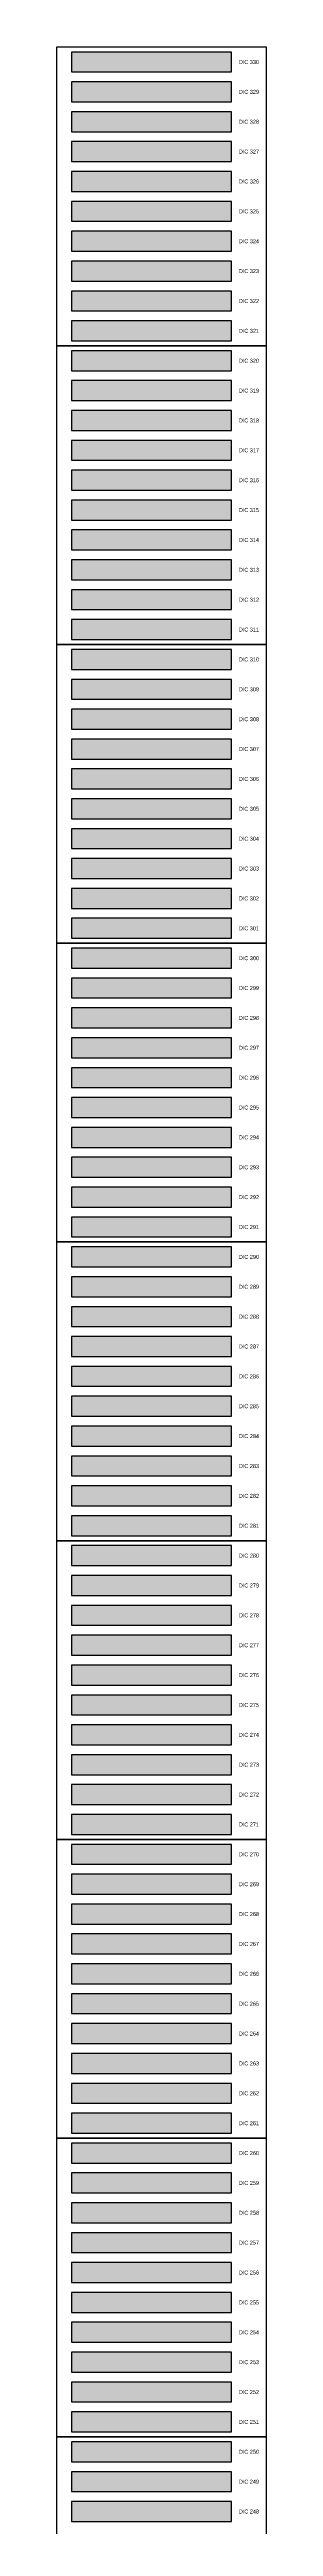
# Model space of a CAD drawing. Header units: millimetres. Extents: x -813692 to 807431, y 0 to 1813163.
# Drawn here: x 0 to 210, y 7410 to 9898 of the extents above; entities that cross this region are included whole.
import ezdxf
from ezdxf.enums import TextEntityAlignment as Align

# ---------------------------------------------------------------- set-up
doc = ezdxf.new("R2010")
doc.units = ezdxf.units.MM
doc.styles.get("Standard").update_dxf_attribs({"font": 'ARIALN.TTF'})

msp = doc.modelspace()

# ---------------------------------------------------------------- hatches: boundary and pattern name
at = {"layer": 'Defpoints', "ltscale": 100, "true_color": 0x5e4032}
msp.add_hatch(color=49, dxfattribs=at).paths.add_polyline_path([(15, 9875), (175, 9875), (175, 9895), (15, 9895)])
at = {"layer": 'Defpoints', "ltscale": 100, "true_color": 0x6e4121}
msp.add_hatch(color=49, dxfattribs=at).paths.add_polyline_path([(15, 9845), (175, 9845), (175, 9865), (15, 9865)])
at = {"layer": 'Defpoints', "ltscale": 100, "true_color": 0x6e3e2d}
msp.add_hatch(color=17, dxfattribs=at).paths.add_polyline_path([(15, 9815), (175, 9815), (175, 9835), (15, 9835)])
at = {"layer": 'Defpoints', "ltscale": 100, "true_color": 0x763422}
msp.add_hatch(color=17, dxfattribs=at).paths.add_polyline_path([(15, 9785), (175, 9785), (175, 9805), (15, 9805)])
at = {"layer": 'Defpoints', "ltscale": 100, "true_color": 0x924827}
msp.add_hatch(color=27, dxfattribs=at).paths.add_polyline_path([(15, 9755), (175, 9755), (175, 9775), (15, 9775)])
at = {"layer": 'Defpoints', "ltscale": 100, "true_color": 0x965c32}
msp.add_hatch(color=25, dxfattribs=at).paths.add_polyline_path([(15, 9725), (175, 9725), (175, 9745), (15, 9745)])
at = {"layer": 'Defpoints', "ltscale": 100, "true_color": 0xa77349}
msp.add_hatch(color=35, dxfattribs=at).paths.add_polyline_path([(15, 9695), (175, 9695), (175, 9715), (15, 9715)])
at = {"layer": 'Defpoints', "ltscale": 100, "true_color": 0x875931}
msp.add_hatch(color=37, dxfattribs=at).paths.add_polyline_path([(15, 9665), (175, 9665), (175, 9685), (15, 9685)])
at = {"layer": 'Defpoints', "ltscale": 100, "true_color": 0x874e2e}
msp.add_hatch(color=27, dxfattribs=at).paths.add_polyline_path([(15, 9635), (175, 9635), (175, 9655), (15, 9655)])
at = {"layer": 'Defpoints', "ltscale": 100, "true_color": 0x9c5e31}
msp.add_hatch(color=25, dxfattribs=at).paths.add_polyline_path([(15, 9605), (175, 9605), (175, 9625), (15, 9625)])
at = {"layer": 'Defpoints', "ltscale": 100, "true_color": 0xbd6142}
msp.add_hatch(color=25, dxfattribs=at).paths.add_polyline_path([(15, 9575), (175, 9575), (175, 9595), (15, 9595)])
at = {"layer": 'Defpoints', "ltscale": 100, "true_color": 0xbe6d40}
msp.add_hatch(color=35, dxfattribs=at).paths.add_polyline_path([(15, 9545), (175, 9545), (175, 9565), (15, 9565)])
at = {"layer": 'Defpoints', "ltscale": 100, "true_color": 0xcd865b}
msp.add_hatch(color=23, dxfattribs=at).paths.add_polyline_path([(15, 9515), (175, 9515), (175, 9535), (15, 9535)])
at = {"layer": 'Defpoints', "ltscale": 100, "true_color": 0xb06239}
msp.add_hatch(color=25, dxfattribs=at).paths.add_polyline_path([(15, 9485), (175, 9485), (175, 9505), (15, 9505)])
at = {"layer": 'Defpoints', "ltscale": 100, "true_color": 0xcb9061}
msp.add_hatch(color=33, dxfattribs=at).paths.add_polyline_path([(15, 9455), (175, 9455), (175, 9475), (15, 9475)])
at = {"layer": 'Defpoints', "ltscale": 100, "true_color": 0xc37750}
msp.add_hatch(color=23, dxfattribs=at).paths.add_polyline_path([(15, 9425), (175, 9425), (175, 9445), (15, 9445)])
at = {"layer": 'Defpoints', "ltscale": 100, "true_color": 0xc0802e}
msp.add_hatch(color=45, dxfattribs=at).paths.add_polyline_path([(15, 9395), (175, 9395), (175, 9415), (15, 9415)])
at = {"layer": 'Defpoints', "ltscale": 100, "true_color": 0xca9349}
msp.add_hatch(color=33, dxfattribs=at).paths.add_polyline_path([(15, 9365), (175, 9365), (175, 9385), (15, 9385)])
at = {"layer": 'Defpoints', "ltscale": 100, "true_color": 0x58382b}
msp.add_hatch(color=39, dxfattribs=at).paths.add_polyline_path([(15, 9335), (175, 9335), (175, 9355), (15, 9355)])
at = {"layer": 'Defpoints', "ltscale": 100, "true_color": 0x4f342a}
msp.add_hatch(color=29, dxfattribs=at).paths.add_polyline_path([(15, 9305), (175, 9305), (175, 9325), (15, 9325)])
msp.add_hatch(color=29, dxfattribs=at).paths.add_polyline_path([(15, 9305), (175, 9305), (175, 9325), (15, 9325)])
at = {"layer": 'Defpoints', "ltscale": 100, "true_color": 0x633d32}
msp.add_hatch(color=39, dxfattribs=at).paths.add_polyline_path([(15, 9275), (175, 9275), (175, 9295), (15, 9295)])
msp.add_hatch(color=39, dxfattribs=at).paths.add_polyline_path([(15, 9275), (175, 9275), (175, 9295), (15, 9295)])
at = {"layer": 'Defpoints', "ltscale": 100, "true_color": 0x7b4636}
msp.add_hatch(color=17, dxfattribs=at).paths.add_polyline_path([(15, 9245), (175, 9245), (175, 9265), (15, 9265)])
msp.add_hatch(color=17, dxfattribs=at).paths.add_polyline_path([(15, 9245), (175, 9245), (175, 9265), (15, 9265)])
at = {"layer": 'Defpoints', "ltscale": 100, "true_color": 0x704732}
msp.add_hatch(color=17, dxfattribs=at).paths.add_polyline_path([(15, 9215), (175, 9215), (175, 9235), (15, 9235)])
msp.add_hatch(color=17, dxfattribs=at).paths.add_polyline_path([(15, 9215), (175, 9215), (175, 9235), (15, 9235)])
at = {"layer": 'Defpoints', "ltscale": 100, "true_color": 0x7a422e}
msp.add_hatch(color=17, dxfattribs=at).paths.add_polyline_path([(15, 9185), (175, 9185), (175, 9205), (15, 9205)])
msp.add_hatch(color=17, dxfattribs=at).paths.add_polyline_path([(15, 9185), (175, 9185), (175, 9205), (15, 9205)])
at = {"layer": 'Defpoints', "ltscale": 100, "true_color": 0x91441d}
msp.add_hatch(color=34, dxfattribs=at).paths.add_polyline_path([(15, 9155), (175, 9155), (175, 9175), (15, 9175)])
msp.add_hatch(color=34, dxfattribs=at).paths.add_polyline_path([(15, 9155), (175, 9155), (175, 9175), (15, 9175)])
at = {"layer": 'Defpoints', "ltscale": 100, "true_color": 0x922a31}
msp.add_hatch(color=17, dxfattribs=at).paths.add_polyline_path([(15, 9125), (175, 9125), (175, 9145), (15, 9145)])
msp.add_hatch(color=17, dxfattribs=at).paths.add_polyline_path([(15, 9125), (175, 9125), (175, 9145), (15, 9145)])
at = {"layer": 'Defpoints', "ltscale": 100, "true_color": 0x792f23}
msp.add_hatch(color=17, dxfattribs=at).paths.add_polyline_path([(15, 9095), (175, 9095), (175, 9115), (15, 9115)])
msp.add_hatch(color=17, dxfattribs=at).paths.add_polyline_path([(15, 9095), (175, 9095), (175, 9115), (15, 9115)])
at = {"layer": 'Defpoints', "ltscale": 100, "true_color": 0x884a2d}
msp.add_hatch(color=27, dxfattribs=at).paths.add_polyline_path([(15, 9065), (175, 9065), (175, 9085), (15, 9085)])
msp.add_hatch(color=27, dxfattribs=at).paths.add_polyline_path([(15, 9065), (175, 9065), (175, 9085), (15, 9085)])
at = {"layer": 'Defpoints', "ltscale": 100, "true_color": 0xb65635}
msp.add_hatch(color=25, dxfattribs=at).paths.add_polyline_path([(15, 9035), (175, 9035), (175, 9055), (15, 9055)])
msp.add_hatch(color=25, dxfattribs=at).paths.add_polyline_path([(15, 9035), (175, 9035), (175, 9055), (15, 9055)])
at = {"layer": 'Defpoints', "ltscale": 100, "true_color": 0xbc6245}
msp.add_hatch(color=25, dxfattribs=at).paths.add_polyline_path([(15, 9005), (175, 9005), (175, 9025), (15, 9025)])
msp.add_hatch(color=25, dxfattribs=at).paths.add_polyline_path([(15, 9005), (175, 9005), (175, 9025), (15, 9025)])
at = {"layer": 'Defpoints', "ltscale": 100, "true_color": 0x99393f}
msp.add_hatch(color=15, dxfattribs=at).paths.add_polyline_path([(15, 8975), (175, 8975), (175, 8995), (15, 8995)])
msp.add_hatch(color=15, dxfattribs=at).paths.add_polyline_path([(15, 8975), (175, 8975), (175, 8995), (15, 8995)])
at = {"layer": 'Defpoints', "ltscale": 100, "true_color": 0xb74256}
msp.add_hatch(color=245, dxfattribs=at).paths.add_polyline_path([(15, 8945), (175, 8945), (175, 8965), (15, 8965)])
msp.add_hatch(color=245, dxfattribs=at).paths.add_polyline_path([(15, 8945), (175, 8945), (175, 8965), (15, 8965)])
at = {"layer": 'Defpoints', "ltscale": 100, "true_color": 0xaf4748}
msp.add_hatch(color=15, dxfattribs=at).paths.add_polyline_path([(15, 8915), (175, 8915), (175, 8935), (15, 8935)])
msp.add_hatch(color=15, dxfattribs=at).paths.add_polyline_path([(15, 8915), (175, 8915), (175, 8935), (15, 8935)])
at = {"layer": 'Defpoints', "ltscale": 100, "true_color": 0xbd4c54}
msp.add_hatch(color=13, dxfattribs=at).paths.add_polyline_path([(15, 8885), (175, 8885), (175, 8905), (15, 8905)])
msp.add_hatch(color=13, dxfattribs=at).paths.add_polyline_path([(15, 8885), (175, 8885), (175, 8905), (15, 8905)])
at = {"layer": 'Defpoints', "ltscale": 100, "true_color": 0xa94f45}
msp.add_hatch(color=15, dxfattribs=at).paths.add_polyline_path([(15, 8855), (175, 8855), (175, 8875), (15, 8875)])
msp.add_hatch(color=15, dxfattribs=at).paths.add_polyline_path([(15, 8855), (175, 8855), (175, 8875), (15, 8875)])
at = {"layer": 'Defpoints', "ltscale": 100, "true_color": 0xca3956}
msp.add_hatch(color=13, dxfattribs=at).paths.add_polyline_path([(15, 8825), (175, 8825), (175, 8845), (15, 8845)])
msp.add_hatch(color=13, dxfattribs=at).paths.add_polyline_path([(15, 8825), (175, 8825), (175, 8845), (15, 8845)])
at = {"layer": 'Defpoints', "ltscale": 100, "true_color": 0xe06168}
msp.add_hatch(color=13, dxfattribs=at).paths.add_polyline_path([(15, 8795), (175, 8795), (175, 8815), (15, 8815)])
msp.add_hatch(color=13, dxfattribs=at).paths.add_polyline_path([(15, 8795), (175, 8795), (175, 8815), (15, 8815)])
at = {"layer": 'Defpoints', "ltscale": 100, "true_color": 0x9e4049}
msp.add_hatch(color=15, dxfattribs=at).paths.add_polyline_path([(15, 8765), (175, 8765), (175, 8785), (15, 8785)])
msp.add_hatch(color=15, dxfattribs=at).paths.add_polyline_path([(15, 8765), (175, 8765), (175, 8785), (15, 8785)])
at = {"layer": 'Defpoints', "ltscale": 100, "true_color": 0xab6363}
msp.add_hatch(color=25, dxfattribs=at).paths.add_polyline_path([(15, 8735), (175, 8735), (175, 8755), (15, 8755)])
msp.add_hatch(color=25, dxfattribs=at).paths.add_polyline_path([(15, 8735), (175, 8735), (175, 8755), (15, 8755)])
at = {"layer": 'Defpoints', "ltscale": 100, "true_color": 0xc07d78}
msp.add_hatch(color=23, dxfattribs=at).paths.add_polyline_path([(15, 8705), (175, 8705), (175, 8725), (15, 8725)])
msp.add_hatch(color=23, dxfattribs=at).paths.add_polyline_path([(15, 8705), (175, 8705), (175, 8725), (15, 8725)])
at = {"layer": 'Defpoints', "ltscale": 100, "true_color": 0xcb7d78}
msp.add_hatch(color=23, dxfattribs=at).paths.add_polyline_path([(15, 8675), (175, 8675), (175, 8695), (15, 8695)])
msp.add_hatch(color=23, dxfattribs=at).paths.add_polyline_path([(15, 8675), (175, 8675), (175, 8695), (15, 8695)])
at = {"layer": 'Defpoints', "ltscale": 100, "true_color": 0xd5767b}
msp.add_hatch(color=243, dxfattribs=at).paths.add_polyline_path([(15, 8645), (175, 8645), (175, 8665), (15, 8665)])
msp.add_hatch(color=243, dxfattribs=at).paths.add_polyline_path([(15, 8645), (175, 8645), (175, 8665), (15, 8665)])
at = {"layer": 'Defpoints', "ltscale": 100, "true_color": 0xec8c82}
msp.add_hatch(color=11, dxfattribs=at).paths.add_polyline_path([(15, 8615), (175, 8615), (175, 8635), (15, 8635)])
msp.add_hatch(color=11, dxfattribs=at).paths.add_polyline_path([(15, 8615), (175, 8615), (175, 8635), (15, 8635)])
at = {"layer": 'Defpoints', "ltscale": 100, "true_color": 0xf0a998}
msp.add_hatch(color=21, dxfattribs=at).paths.add_polyline_path([(15, 8585), (175, 8585), (175, 8605), (15, 8605)])
msp.add_hatch(color=21, dxfattribs=at).paths.add_polyline_path([(15, 8585), (175, 8585), (175, 8605), (15, 8605)])
at = {"layer": 'Defpoints', "ltscale": 100, "true_color": 0xa52f5d}
msp.add_hatch(color=245, dxfattribs=at).paths.add_polyline_path([(15, 8555), (175, 8555), (175, 8575), (15, 8575)])
msp.add_hatch(color=245, dxfattribs=at).paths.add_polyline_path([(15, 8555), (175, 8555), (175, 8575), (15, 8575)])
at = {"layer": 'Defpoints', "ltscale": 100, "true_color": 0xc83051}
msp.add_hatch(color=232, dxfattribs=at).paths.add_polyline_path([(15, 8525), (175, 8525), (175, 8545), (15, 8545)])
msp.add_hatch(color=232, dxfattribs=at).paths.add_polyline_path([(15, 8525), (175, 8525), (175, 8545), (15, 8545)])
at = {"layer": 'Defpoints', "ltscale": 100, "true_color": 0xd45b7a}
msp.add_hatch(color=243, dxfattribs=at).paths.add_polyline_path([(15, 8495), (175, 8495), (175, 8515), (15, 8515)])
msp.add_hatch(color=243, dxfattribs=at).paths.add_polyline_path([(15, 8495), (175, 8495), (175, 8515), (15, 8515)])
at = {"layer": 'Defpoints', "ltscale": 100, "true_color": 0x9a1e45}
msp.add_hatch(color=234, dxfattribs=at).paths.add_polyline_path([(15, 8465), (175, 8465), (175, 8485), (15, 8485)])
msp.add_hatch(color=234, dxfattribs=at).paths.add_polyline_path([(15, 8465), (175, 8465), (175, 8485), (15, 8485)])
at = {"layer": 'Defpoints', "ltscale": 100, "true_color": 0xb73f74}
msp.add_hatch(color=235, dxfattribs=at).paths.add_polyline_path([(15, 8435), (175, 8435), (175, 8455), (15, 8455)])
msp.add_hatch(color=235, dxfattribs=at).paths.add_polyline_path([(15, 8435), (175, 8435), (175, 8455), (15, 8455)])
at = {"layer": 'Defpoints', "ltscale": 100, "true_color": 0xbb265d}
msp.add_hatch(color=232, dxfattribs=at).paths.add_polyline_path([(15, 8405), (175, 8405), (175, 8425), (15, 8425)])
msp.add_hatch(color=232, dxfattribs=at).paths.add_polyline_path([(15, 8405), (175, 8405), (175, 8425), (15, 8425)])
at = {"layer": 'Defpoints', "ltscale": 100, "true_color": 0xca417c}
msp.add_hatch(color=243, dxfattribs=at).paths.add_polyline_path([(15, 8375), (175, 8375), (175, 8395), (15, 8395)])
msp.add_hatch(color=243, dxfattribs=at).paths.add_polyline_path([(15, 8375), (175, 8375), (175, 8395), (15, 8395)])
at = {"layer": 'Defpoints', "ltscale": 100, "true_color": 0xc33c75}
msp.add_hatch(color=243, dxfattribs=at).paths.add_polyline_path([(15, 8345), (175, 8345), (175, 8365), (15, 8365)])
msp.add_hatch(color=243, dxfattribs=at).paths.add_polyline_path([(15, 8345), (175, 8345), (175, 8365), (15, 8365)])
at = {"layer": 'Defpoints', "ltscale": 100, "true_color": 0xc54b73}
msp.add_hatch(color=243, dxfattribs=at).paths.add_polyline_path([(15, 8315), (175, 8315), (175, 8335), (15, 8335)])
msp.add_hatch(color=243, dxfattribs=at).paths.add_polyline_path([(15, 8315), (175, 8315), (175, 8335), (15, 8335)])
at = {"layer": 'Defpoints', "ltscale": 100, "true_color": 0xd04576}
msp.add_hatch(color=243, dxfattribs=at).paths.add_polyline_path([(15, 8285), (175, 8285), (175, 8305), (15, 8305)])
msp.add_hatch(color=243, dxfattribs=at).paths.add_polyline_path([(15, 8285), (175, 8285), (175, 8305), (15, 8305)])
at = {"layer": 'Defpoints', "ltscale": 100, "true_color": 0xdc4f8c}
msp.add_hatch(color=233, dxfattribs=at).paths.add_polyline_path([(15, 8255), (175, 8255), (175, 8275), (15, 8275)])
msp.add_hatch(color=233, dxfattribs=at).paths.add_polyline_path([(15, 8255), (175, 8255), (175, 8275), (15, 8275)])
at = {"layer": 'Defpoints', "ltscale": 100, "true_color": 0xea7d96}
msp.add_hatch(color=241, dxfattribs=at).paths.add_polyline_path([(15, 8225), (175, 8225), (175, 8245), (15, 8245)])
msp.add_hatch(color=241, dxfattribs=at).paths.add_polyline_path([(15, 8225), (175, 8225), (175, 8245), (15, 8245)])
at = {"layer": 'Defpoints', "ltscale": 100, "true_color": 0xea6f8c}
msp.add_hatch(color=11, dxfattribs=at).paths.add_polyline_path([(15, 8195), (175, 8195), (175, 8215), (15, 8215)])
msp.add_hatch(color=11, dxfattribs=at).paths.add_polyline_path([(15, 8195), (175, 8195), (175, 8215), (15, 8215)])
at = {"layer": 'Defpoints', "ltscale": 100, "true_color": 0x962549}
msp.add_hatch(color=247, dxfattribs=at).paths.add_polyline_path([(15, 8165), (175, 8165), (175, 8185), (15, 8185)])
msp.add_hatch(color=247, dxfattribs=at).paths.add_polyline_path([(15, 8165), (175, 8165), (175, 8185), (15, 8185)])
at = {"layer": 'Defpoints', "ltscale": 100, "true_color": 0xb65177}
msp.add_hatch(color=235, dxfattribs=at).paths.add_polyline_path([(15, 8135), (175, 8135), (175, 8155), (15, 8155)])
msp.add_hatch(color=235, dxfattribs=at).paths.add_polyline_path([(15, 8135), (175, 8135), (175, 8155), (15, 8155)])
at = {"layer": 'Defpoints', "ltscale": 100, "true_color": 0xaa1568}
msp.add_hatch(color=224, dxfattribs=at).paths.add_polyline_path([(15, 8105), (175, 8105), (175, 8125), (15, 8125)])
msp.add_hatch(color=224, dxfattribs=at).paths.add_polyline_path([(15, 8105), (175, 8105), (175, 8125), (15, 8125)])
at = {"layer": 'Defpoints', "ltscale": 100, "true_color": 0xdd568d}
msp.add_hatch(color=233, dxfattribs=at).paths.add_polyline_path([(15, 8075), (175, 8075), (175, 8095), (15, 8095)])
msp.add_hatch(color=233, dxfattribs=at).paths.add_polyline_path([(15, 8075), (175, 8075), (175, 8095), (15, 8095)])
at = {"layer": 'Defpoints', "ltscale": 100, "true_color": 0xd34c87}
msp.add_hatch(color=243, dxfattribs=at).paths.add_polyline_path([(15, 8045), (175, 8045), (175, 8065), (15, 8065)])
msp.add_hatch(color=243, dxfattribs=at).paths.add_polyline_path([(15, 8045), (175, 8045), (175, 8065), (15, 8065)])
at = {"layer": 'Defpoints', "ltscale": 100, "true_color": 0xe05998}
msp.add_hatch(color=233, dxfattribs=at).paths.add_polyline_path([(15, 8015), (175, 8015), (175, 8035), (15, 8035)])
msp.add_hatch(color=233, dxfattribs=at).paths.add_polyline_path([(15, 8015), (175, 8015), (175, 8035), (15, 8035)])
at = {"layer": 'Defpoints', "ltscale": 100, "true_color": 0xd4598f}
msp.add_hatch(color=233, dxfattribs=at).paths.add_polyline_path([(15, 7985), (175, 7985), (175, 8005), (15, 8005)])
msp.add_hatch(color=233, dxfattribs=at).paths.add_polyline_path([(15, 7985), (175, 7985), (175, 8005), (15, 8005)])
at = {"layer": 'Defpoints', "ltscale": 100, "true_color": 0xdd739a}
msp.add_hatch(color=233, dxfattribs=at).paths.add_polyline_path([(15, 7955), (175, 7955), (175, 7975), (15, 7975)])
msp.add_hatch(color=233, dxfattribs=at).paths.add_polyline_path([(15, 7955), (175, 7955), (175, 7975), (15, 7975)])
at = {"layer": 'Defpoints', "ltscale": 100, "true_color": 0xc46482}
msp.add_hatch(color=243, dxfattribs=at).paths.add_polyline_path([(15, 7925), (175, 7925), (175, 7945), (15, 7945)])
msp.add_hatch(color=243, dxfattribs=at).paths.add_polyline_path([(15, 7925), (175, 7925), (175, 7945), (15, 7945)])
at = {"layer": 'Defpoints', "ltscale": 100, "true_color": 0xbd537c}
msp.add_hatch(color=243, dxfattribs=at).paths.add_polyline_path([(15, 7895), (175, 7895), (175, 7915), (15, 7915)])
msp.add_hatch(color=243, dxfattribs=at).paths.add_polyline_path([(15, 7895), (175, 7895), (175, 7915), (15, 7915)])
at = {"layer": 'Defpoints', "ltscale": 100, "true_color": 0xc45d80}
msp.add_hatch(color=243, dxfattribs=at).paths.add_polyline_path([(15, 7865), (175, 7865), (175, 7885), (15, 7885)])
msp.add_hatch(color=243, dxfattribs=at).paths.add_polyline_path([(15, 7865), (175, 7865), (175, 7885), (15, 7885)])
at = {"layer": 'Defpoints', "ltscale": 100, "true_color": 0xd56c9f}
msp.add_hatch(color=233, dxfattribs=at).paths.add_polyline_path([(15, 7835), (175, 7835), (175, 7855), (15, 7855)])
msp.add_hatch(color=233, dxfattribs=at).paths.add_polyline_path([(15, 7835), (175, 7835), (175, 7855), (15, 7855)])
at = {"layer": 'Defpoints', "ltscale": 100, "true_color": 0xf187a1}
msp.add_hatch(color=241, dxfattribs=at).paths.add_polyline_path([(15, 7805), (175, 7805), (175, 7825), (15, 7825)])
msp.add_hatch(color=241, dxfattribs=at).paths.add_polyline_path([(15, 7805), (175, 7805), (175, 7825), (15, 7825)])
at = {"layer": 'Defpoints', "ltscale": 100, "true_color": 0xde99a4}
msp.add_hatch(color=241, dxfattribs=at).paths.add_polyline_path([(15, 7775), (175, 7775), (175, 7795), (15, 7795)])
msp.add_hatch(color=241, dxfattribs=at).paths.add_polyline_path([(15, 7775), (175, 7775), (175, 7795), (15, 7795)])
at = {"layer": 'Defpoints', "ltscale": 100, "true_color": 0xeeb1b4}
msp.add_hatch(color=9, dxfattribs=at).paths.add_polyline_path([(15, 7745), (175, 7745), (175, 7765), (15, 7765)])
msp.add_hatch(color=9, dxfattribs=at).paths.add_polyline_path([(15, 7745), (175, 7745), (175, 7765), (15, 7765)])
at = {"layer": 'Defpoints', "ltscale": 100, "true_color": 0xe8a4ac}
msp.add_hatch(color=241, dxfattribs=at).paths.add_polyline_path([(15, 7715), (175, 7715), (175, 7735), (15, 7735)])
msp.add_hatch(color=241, dxfattribs=at).paths.add_polyline_path([(15, 7715), (175, 7715), (175, 7735), (15, 7735)])
at = {"layer": 'Defpoints', "ltscale": 100, "true_color": 0x462a61}
msp.add_hatch(color=209, dxfattribs=at).paths.add_polyline_path([(15, 7685), (175, 7685), (175, 7705), (15, 7705)])
msp.add_hatch(color=209, dxfattribs=at).paths.add_polyline_path([(15, 7685), (175, 7685), (175, 7705), (15, 7705)])
at = {"layer": 'Defpoints', "ltscale": 100, "true_color": 0x30386c}
msp.add_hatch(color=177, dxfattribs=at).paths.add_polyline_path([(15, 7655), (175, 7655), (175, 7675), (15, 7675)])
msp.add_hatch(color=177, dxfattribs=at).paths.add_polyline_path([(15, 7655), (175, 7655), (175, 7675), (15, 7675)])
at = {"layer": 'Defpoints', "ltscale": 100, "true_color": 0x043d78}
msp.add_hatch(color=156, dxfattribs=at).paths.add_polyline_path([(15, 7625), (175, 7625), (175, 7645), (15, 7645)])
msp.add_hatch(color=156, dxfattribs=at).paths.add_polyline_path([(15, 7625), (175, 7625), (175, 7645), (15, 7645)])
at = {"layer": 'Defpoints', "ltscale": 100, "true_color": 0x005680}
msp.add_hatch(color=146, dxfattribs=at).paths.add_polyline_path([(15, 7595), (175, 7595), (175, 7615), (15, 7615)])
msp.add_hatch(color=146, dxfattribs=at).paths.add_polyline_path([(15, 7595), (175, 7595), (175, 7615), (15, 7615)])
at = {"layer": 'Defpoints', "ltscale": 100, "true_color": 0x006b7e}
msp.add_hatch(color=146, dxfattribs=at).paths.add_polyline_path([(15, 7565), (175, 7565), (175, 7585), (15, 7585)])
msp.add_hatch(color=146, dxfattribs=at).paths.add_polyline_path([(15, 7565), (175, 7565), (175, 7585), (15, 7585)])
at = {"layer": 'Defpoints', "ltscale": 100, "true_color": 0x006c7b}
msp.add_hatch(color=146, dxfattribs=at).paths.add_polyline_path([(15, 7535), (175, 7535), (175, 7555), (15, 7555)])
msp.add_hatch(color=146, dxfattribs=at).paths.add_polyline_path([(15, 7535), (175, 7535), (175, 7555), (15, 7555)])
at = {"layer": 'Defpoints', "ltscale": 100, "true_color": 0x005149}
msp.add_hatch(color=138, dxfattribs=at).paths.add_polyline_path([(15, 7505), (175, 7505), (175, 7525), (15, 7525)])
msp.add_hatch(color=138, dxfattribs=at).paths.add_polyline_path([(15, 7505), (175, 7505), (175, 7525), (15, 7525)])
at = {"layer": 'Defpoints', "ltscale": 100, "true_color": 0x238759}
msp.add_hatch(color=117, dxfattribs=at).paths.add_polyline_path([(15, 7475), (175, 7475), (175, 7495), (15, 7495)])
msp.add_hatch(color=117, dxfattribs=at).paths.add_polyline_path([(15, 7475), (175, 7475), (175, 7495), (15, 7495)])
at = {"layer": 'Defpoints', "ltscale": 100, "true_color": 0x3e7d31}
msp.add_hatch(color=97, dxfattribs=at).paths.add_polyline_path([(15, 7445), (175, 7445), (175, 7465), (15, 7465)])
msp.add_hatch(color=97, dxfattribs=at).paths.add_polyline_path([(15, 7445), (175, 7445), (175, 7465), (15, 7465)])
at = {"layer": 'Defpoints', "ltscale": 100, "true_color": 0x4b7929}
msp.add_hatch(color=87, dxfattribs=at).paths.add_polyline_path([(15, 7415), (175, 7415), (175, 7435), (15, 7435)])
msp.add_hatch(color=87, dxfattribs=at).paths.add_polyline_path([(15, 7415), (175, 7415), (175, 7435), (15, 7435)])

# ---------------------------------------------------------------- linework, layer by layer
at = {"layer": 'Defpoints', "color": 7, "ltscale": 100}
for points in [[(0, 9600), (210, 9600), (210, 9900), (0, 9900)], [(0, 9600), (210, 9600), (210, 9900), (0, 9900)], [(0, 9300), (210, 9300), (210, 9600), (0, 9600)], [(0, 9300), (210, 9300), (210, 9600), (0, 9600)], [(0, 9000), (210, 9000), (210, 9300), (0, 9300)], [(0, 9000), (210, 9000), (210, 9300), (0, 9300)], [(0, 8700), (210, 8700), (210, 9000), (0, 9000)], [(0, 8700), (210, 8700), (210, 9000), (0, 9000)], [(0, 8400), (210, 8400), (210, 8700), (0, 8700)], [(0, 8400), (210, 8400), (210, 8700), (0, 8700)], [(0, 8100), (210, 8100), (210, 8400), (0, 8400)], [(0, 8100), (210, 8100), (210, 8400), (0, 8400)], [(0, 7800), (210, 7800), (210, 8100), (0, 8100)], [(0, 7800), (210, 7800), (210, 8100), (0, 8100)], [(0, 7500), (210, 7500), (210, 7800), (0, 7800)], [(0, 7500), (210, 7500), (210, 7800), (0, 7800)], [(0, 7200), (210, 7200), (210, 7500), (0, 7500)], [(0, 7200), (210, 7200), (210, 7500), (0, 7500)]]:
    msp.add_lwpolyline(points, close=True, dxfattribs=at)
at = {"layer": 'Defpoints', "color": 49, "ltscale": 100, "true_color": 0x5e4032}
msp.add_lwpolyline([(15, 9875), (175, 9875), (175, 9895), (15, 9895)], close=True, dxfattribs=at)
at = {"layer": 'Defpoints', "color": 49, "ltscale": 100, "true_color": 0x6e4121}
msp.add_lwpolyline([(15, 9845), (175, 9845), (175, 9865), (15, 9865)], close=True, dxfattribs=at)
at = {"layer": 'Defpoints', "color": 17, "ltscale": 100, "true_color": 0x6e3e2d}
msp.add_lwpolyline([(15, 9815), (175, 9815), (175, 9835), (15, 9835)], close=True, dxfattribs=at)
at = {"layer": 'Defpoints', "color": 17, "ltscale": 100, "true_color": 0x763422}
msp.add_lwpolyline([(15, 9785), (175, 9785), (175, 9805), (15, 9805)], close=True, dxfattribs=at)
at = {"layer": 'Defpoints', "color": 27, "ltscale": 100, "true_color": 0x924827}
msp.add_lwpolyline([(15, 9755), (175, 9755), (175, 9775), (15, 9775)], close=True, dxfattribs=at)
at = {"layer": 'Defpoints', "color": 25, "ltscale": 100, "true_color": 0x965c32}
msp.add_lwpolyline([(15, 9725), (175, 9725), (175, 9745), (15, 9745)], close=True, dxfattribs=at)
at = {"layer": 'Defpoints', "color": 35, "ltscale": 100, "true_color": 0xa77349}
msp.add_lwpolyline([(15, 9695), (175, 9695), (175, 9715), (15, 9715)], close=True, dxfattribs=at)
at = {"layer": 'Defpoints', "color": 37, "ltscale": 100, "true_color": 0x875931}
msp.add_lwpolyline([(15, 9665), (175, 9665), (175, 9685), (15, 9685)], close=True, dxfattribs=at)
at = {"layer": 'Defpoints', "color": 27, "ltscale": 100, "true_color": 0x874e2e}
msp.add_lwpolyline([(15, 9635), (175, 9635), (175, 9655), (15, 9655)], close=True, dxfattribs=at)
at = {"layer": 'Defpoints', "color": 25, "ltscale": 100, "true_color": 0x9c5e31}
msp.add_lwpolyline([(15, 9605), (175, 9605), (175, 9625), (15, 9625)], close=True, dxfattribs=at)
at = {"layer": 'Defpoints', "color": 25, "ltscale": 100, "true_color": 0xbd6142}
msp.add_lwpolyline([(15, 9575), (175, 9575), (175, 9595), (15, 9595)], close=True, dxfattribs=at)
at = {"layer": 'Defpoints', "color": 35, "ltscale": 100, "true_color": 0xbe6d40}
msp.add_lwpolyline([(15, 9545), (175, 9545), (175, 9565), (15, 9565)], close=True, dxfattribs=at)
at = {"layer": 'Defpoints', "color": 23, "ltscale": 100, "true_color": 0xcd865b}
msp.add_lwpolyline([(15, 9515), (175, 9515), (175, 9535), (15, 9535)], close=True, dxfattribs=at)
at = {"layer": 'Defpoints', "color": 25, "ltscale": 100, "true_color": 0xb06239}
msp.add_lwpolyline([(15, 9485), (175, 9485), (175, 9505), (15, 9505)], close=True, dxfattribs=at)
at = {"layer": 'Defpoints', "color": 33, "ltscale": 100, "true_color": 0xcb9061}
msp.add_lwpolyline([(15, 9455), (175, 9455), (175, 9475), (15, 9475)], close=True, dxfattribs=at)
at = {"layer": 'Defpoints', "color": 23, "ltscale": 100, "true_color": 0xc37750}
msp.add_lwpolyline([(15, 9425), (175, 9425), (175, 9445), (15, 9445)], close=True, dxfattribs=at)
at = {"layer": 'Defpoints', "color": 45, "ltscale": 100, "true_color": 0xc0802e}
msp.add_lwpolyline([(15, 9395), (175, 9395), (175, 9415), (15, 9415)], close=True, dxfattribs=at)
at = {"layer": 'Defpoints', "color": 33, "ltscale": 100, "true_color": 0xca9349}
msp.add_lwpolyline([(15, 9365), (175, 9365), (175, 9385), (15, 9385)], close=True, dxfattribs=at)
at = {"layer": 'Defpoints', "color": 39, "ltscale": 100, "true_color": 0x58382b}
msp.add_lwpolyline([(15, 9335), (175, 9335), (175, 9355), (15, 9355)], close=True, dxfattribs=at)
at = {"layer": 'Defpoints', "color": 29, "ltscale": 100, "true_color": 0x4f342a}
msp.add_lwpolyline([(15, 9305), (175, 9305), (175, 9325), (15, 9325)], close=True, dxfattribs=at)
msp.add_lwpolyline([(15, 9305), (175, 9305), (175, 9325), (15, 9325)], close=True, dxfattribs=at)
at = {"layer": 'Defpoints', "color": 39, "ltscale": 100, "true_color": 0x633d32}
msp.add_lwpolyline([(15, 9275), (175, 9275), (175, 9295), (15, 9295)], close=True, dxfattribs=at)
msp.add_lwpolyline([(15, 9275), (175, 9275), (175, 9295), (15, 9295)], close=True, dxfattribs=at)
at = {"layer": 'Defpoints', "color": 17, "ltscale": 100, "true_color": 0x7b4636}
msp.add_lwpolyline([(15, 9245), (175, 9245), (175, 9265), (15, 9265)], close=True, dxfattribs=at)
msp.add_lwpolyline([(15, 9245), (175, 9245), (175, 9265), (15, 9265)], close=True, dxfattribs=at)
at = {"layer": 'Defpoints', "color": 17, "ltscale": 100, "true_color": 0x704732}
msp.add_lwpolyline([(15, 9215), (175, 9215), (175, 9235), (15, 9235)], close=True, dxfattribs=at)
msp.add_lwpolyline([(15, 9215), (175, 9215), (175, 9235), (15, 9235)], close=True, dxfattribs=at)
at = {"layer": 'Defpoints', "color": 17, "ltscale": 100, "true_color": 0x7a422e}
msp.add_lwpolyline([(15, 9185), (175, 9185), (175, 9205), (15, 9205)], close=True, dxfattribs=at)
msp.add_lwpolyline([(15, 9185), (175, 9185), (175, 9205), (15, 9205)], close=True, dxfattribs=at)
at = {"layer": 'Defpoints', "color": 34, "ltscale": 100, "true_color": 0x91441d}
msp.add_lwpolyline([(15, 9155), (175, 9155), (175, 9175), (15, 9175)], close=True, dxfattribs=at)
msp.add_lwpolyline([(15, 9155), (175, 9155), (175, 9175), (15, 9175)], close=True, dxfattribs=at)
at = {"layer": 'Defpoints', "color": 17, "ltscale": 100, "true_color": 0x922a31}
msp.add_lwpolyline([(15, 9125), (175, 9125), (175, 9145), (15, 9145)], close=True, dxfattribs=at)
msp.add_lwpolyline([(15, 9125), (175, 9125), (175, 9145), (15, 9145)], close=True, dxfattribs=at)
at = {"layer": 'Defpoints', "color": 17, "ltscale": 100, "true_color": 0x792f23}
msp.add_lwpolyline([(15, 9095), (175, 9095), (175, 9115), (15, 9115)], close=True, dxfattribs=at)
msp.add_lwpolyline([(15, 9095), (175, 9095), (175, 9115), (15, 9115)], close=True, dxfattribs=at)
at = {"layer": 'Defpoints', "color": 27, "ltscale": 100, "true_color": 0x884a2d}
msp.add_lwpolyline([(15, 9065), (175, 9065), (175, 9085), (15, 9085)], close=True, dxfattribs=at)
msp.add_lwpolyline([(15, 9065), (175, 9065), (175, 9085), (15, 9085)], close=True, dxfattribs=at)
at = {"layer": 'Defpoints', "color": 25, "ltscale": 100, "true_color": 0xb65635}
msp.add_lwpolyline([(15, 9035), (175, 9035), (175, 9055), (15, 9055)], close=True, dxfattribs=at)
msp.add_lwpolyline([(15, 9035), (175, 9035), (175, 9055), (15, 9055)], close=True, dxfattribs=at)
at = {"layer": 'Defpoints', "color": 25, "ltscale": 100, "true_color": 0xbc6245}
msp.add_lwpolyline([(15, 9005), (175, 9005), (175, 9025), (15, 9025)], close=True, dxfattribs=at)
msp.add_lwpolyline([(15, 9005), (175, 9005), (175, 9025), (15, 9025)], close=True, dxfattribs=at)
at = {"layer": 'Defpoints', "color": 15, "ltscale": 100, "true_color": 0x99393f}
msp.add_lwpolyline([(15, 8975), (175, 8975), (175, 8995), (15, 8995)], close=True, dxfattribs=at)
msp.add_lwpolyline([(15, 8975), (175, 8975), (175, 8995), (15, 8995)], close=True, dxfattribs=at)
at = {"layer": 'Defpoints', "color": 245, "ltscale": 100, "true_color": 0xb74256}
msp.add_lwpolyline([(15, 8945), (175, 8945), (175, 8965), (15, 8965)], close=True, dxfattribs=at)
msp.add_lwpolyline([(15, 8945), (175, 8945), (175, 8965), (15, 8965)], close=True, dxfattribs=at)
at = {"layer": 'Defpoints', "color": 15, "ltscale": 100, "true_color": 0xaf4748}
msp.add_lwpolyline([(15, 8915), (175, 8915), (175, 8935), (15, 8935)], close=True, dxfattribs=at)
msp.add_lwpolyline([(15, 8915), (175, 8915), (175, 8935), (15, 8935)], close=True, dxfattribs=at)
at = {"layer": 'Defpoints', "color": 13, "ltscale": 100, "true_color": 0xbd4c54}
msp.add_lwpolyline([(15, 8885), (175, 8885), (175, 8905), (15, 8905)], close=True, dxfattribs=at)
msp.add_lwpolyline([(15, 8885), (175, 8885), (175, 8905), (15, 8905)], close=True, dxfattribs=at)
at = {"layer": 'Defpoints', "color": 15, "ltscale": 100, "true_color": 0xa94f45}
msp.add_lwpolyline([(15, 8855), (175, 8855), (175, 8875), (15, 8875)], close=True, dxfattribs=at)
msp.add_lwpolyline([(15, 8855), (175, 8855), (175, 8875), (15, 8875)], close=True, dxfattribs=at)
at = {"layer": 'Defpoints', "color": 13, "ltscale": 100, "true_color": 0xca3956}
msp.add_lwpolyline([(15, 8825), (175, 8825), (175, 8845), (15, 8845)], close=True, dxfattribs=at)
msp.add_lwpolyline([(15, 8825), (175, 8825), (175, 8845), (15, 8845)], close=True, dxfattribs=at)
at = {"layer": 'Defpoints', "color": 13, "ltscale": 100, "true_color": 0xe06168}
msp.add_lwpolyline([(15, 8795), (175, 8795), (175, 8815), (15, 8815)], close=True, dxfattribs=at)
msp.add_lwpolyline([(15, 8795), (175, 8795), (175, 8815), (15, 8815)], close=True, dxfattribs=at)
at = {"layer": 'Defpoints', "color": 15, "ltscale": 100, "true_color": 0x9e4049}
msp.add_lwpolyline([(15, 8765), (175, 8765), (175, 8785), (15, 8785)], close=True, dxfattribs=at)
msp.add_lwpolyline([(15, 8765), (175, 8765), (175, 8785), (15, 8785)], close=True, dxfattribs=at)
at = {"layer": 'Defpoints', "color": 25, "ltscale": 100, "true_color": 0xab6363}
msp.add_lwpolyline([(15, 8735), (175, 8735), (175, 8755), (15, 8755)], close=True, dxfattribs=at)
msp.add_lwpolyline([(15, 8735), (175, 8735), (175, 8755), (15, 8755)], close=True, dxfattribs=at)
at = {"layer": 'Defpoints', "color": 23, "ltscale": 100, "true_color": 0xc07d78}
msp.add_lwpolyline([(15, 8705), (175, 8705), (175, 8725), (15, 8725)], close=True, dxfattribs=at)
msp.add_lwpolyline([(15, 8705), (175, 8705), (175, 8725), (15, 8725)], close=True, dxfattribs=at)
at = {"layer": 'Defpoints', "color": 23, "ltscale": 100, "true_color": 0xcb7d78}
msp.add_lwpolyline([(15, 8675), (175, 8675), (175, 8695), (15, 8695)], close=True, dxfattribs=at)
msp.add_lwpolyline([(15, 8675), (175, 8675), (175, 8695), (15, 8695)], close=True, dxfattribs=at)
at = {"layer": 'Defpoints', "color": 243, "ltscale": 100, "true_color": 0xd5767b}
msp.add_lwpolyline([(15, 8645), (175, 8645), (175, 8665), (15, 8665)], close=True, dxfattribs=at)
msp.add_lwpolyline([(15, 8645), (175, 8645), (175, 8665), (15, 8665)], close=True, dxfattribs=at)
at = {"layer": 'Defpoints', "color": 11, "ltscale": 100, "true_color": 0xec8c82}
msp.add_lwpolyline([(15, 8615), (175, 8615), (175, 8635), (15, 8635)], close=True, dxfattribs=at)
msp.add_lwpolyline([(15, 8615), (175, 8615), (175, 8635), (15, 8635)], close=True, dxfattribs=at)
at = {"layer": 'Defpoints', "color": 21, "ltscale": 100, "true_color": 0xf0a998}
msp.add_lwpolyline([(15, 8585), (175, 8585), (175, 8605), (15, 8605)], close=True, dxfattribs=at)
msp.add_lwpolyline([(15, 8585), (175, 8585), (175, 8605), (15, 8605)], close=True, dxfattribs=at)
at = {"layer": 'Defpoints', "color": 245, "ltscale": 100, "true_color": 0xa52f5d}
msp.add_lwpolyline([(15, 8555), (175, 8555), (175, 8575), (15, 8575)], close=True, dxfattribs=at)
msp.add_lwpolyline([(15, 8555), (175, 8555), (175, 8575), (15, 8575)], close=True, dxfattribs=at)
at = {"layer": 'Defpoints', "color": 232, "ltscale": 100, "true_color": 0xc83051}
msp.add_lwpolyline([(15, 8525), (175, 8525), (175, 8545), (15, 8545)], close=True, dxfattribs=at)
msp.add_lwpolyline([(15, 8525), (175, 8525), (175, 8545), (15, 8545)], close=True, dxfattribs=at)
at = {"layer": 'Defpoints', "color": 243, "ltscale": 100, "true_color": 0xd45b7a}
msp.add_lwpolyline([(15, 8495), (175, 8495), (175, 8515), (15, 8515)], close=True, dxfattribs=at)
msp.add_lwpolyline([(15, 8495), (175, 8495), (175, 8515), (15, 8515)], close=True, dxfattribs=at)
at = {"layer": 'Defpoints', "color": 234, "ltscale": 100, "true_color": 0x9a1e45}
msp.add_lwpolyline([(15, 8465), (175, 8465), (175, 8485), (15, 8485)], close=True, dxfattribs=at)
msp.add_lwpolyline([(15, 8465), (175, 8465), (175, 8485), (15, 8485)], close=True, dxfattribs=at)
at = {"layer": 'Defpoints', "color": 235, "ltscale": 100, "true_color": 0xb73f74}
msp.add_lwpolyline([(15, 8435), (175, 8435), (175, 8455), (15, 8455)], close=True, dxfattribs=at)
msp.add_lwpolyline([(15, 8435), (175, 8435), (175, 8455), (15, 8455)], close=True, dxfattribs=at)
at = {"layer": 'Defpoints', "color": 232, "ltscale": 100, "true_color": 0xbb265d}
msp.add_lwpolyline([(15, 8405), (175, 8405), (175, 8425), (15, 8425)], close=True, dxfattribs=at)
msp.add_lwpolyline([(15, 8405), (175, 8405), (175, 8425), (15, 8425)], close=True, dxfattribs=at)
at = {"layer": 'Defpoints', "color": 243, "ltscale": 100, "true_color": 0xca417c}
msp.add_lwpolyline([(15, 8375), (175, 8375), (175, 8395), (15, 8395)], close=True, dxfattribs=at)
msp.add_lwpolyline([(15, 8375), (175, 8375), (175, 8395), (15, 8395)], close=True, dxfattribs=at)
at = {"layer": 'Defpoints', "color": 243, "ltscale": 100, "true_color": 0xc33c75}
msp.add_lwpolyline([(15, 8345), (175, 8345), (175, 8365), (15, 8365)], close=True, dxfattribs=at)
msp.add_lwpolyline([(15, 8345), (175, 8345), (175, 8365), (15, 8365)], close=True, dxfattribs=at)
at = {"layer": 'Defpoints', "color": 243, "ltscale": 100, "true_color": 0xc54b73}
msp.add_lwpolyline([(15, 8315), (175, 8315), (175, 8335), (15, 8335)], close=True, dxfattribs=at)
msp.add_lwpolyline([(15, 8315), (175, 8315), (175, 8335), (15, 8335)], close=True, dxfattribs=at)
at = {"layer": 'Defpoints', "color": 243, "ltscale": 100, "true_color": 0xd04576}
msp.add_lwpolyline([(15, 8285), (175, 8285), (175, 8305), (15, 8305)], close=True, dxfattribs=at)
msp.add_lwpolyline([(15, 8285), (175, 8285), (175, 8305), (15, 8305)], close=True, dxfattribs=at)
at = {"layer": 'Defpoints', "color": 233, "ltscale": 100, "true_color": 0xdc4f8c}
msp.add_lwpolyline([(15, 8255), (175, 8255), (175, 8275), (15, 8275)], close=True, dxfattribs=at)
msp.add_lwpolyline([(15, 8255), (175, 8255), (175, 8275), (15, 8275)], close=True, dxfattribs=at)
at = {"layer": 'Defpoints', "color": 241, "ltscale": 100, "true_color": 0xea7d96}
msp.add_lwpolyline([(15, 8225), (175, 8225), (175, 8245), (15, 8245)], close=True, dxfattribs=at)
msp.add_lwpolyline([(15, 8225), (175, 8225), (175, 8245), (15, 8245)], close=True, dxfattribs=at)
at = {"layer": 'Defpoints', "color": 11, "ltscale": 100, "true_color": 0xea6f8c}
msp.add_lwpolyline([(15, 8195), (175, 8195), (175, 8215), (15, 8215)], close=True, dxfattribs=at)
msp.add_lwpolyline([(15, 8195), (175, 8195), (175, 8215), (15, 8215)], close=True, dxfattribs=at)
at = {"layer": 'Defpoints', "color": 247, "ltscale": 100, "true_color": 0x962549}
msp.add_lwpolyline([(15, 8165), (175, 8165), (175, 8185), (15, 8185)], close=True, dxfattribs=at)
msp.add_lwpolyline([(15, 8165), (175, 8165), (175, 8185), (15, 8185)], close=True, dxfattribs=at)
at = {"layer": 'Defpoints', "color": 235, "ltscale": 100, "true_color": 0xb65177}
msp.add_lwpolyline([(15, 8135), (175, 8135), (175, 8155), (15, 8155)], close=True, dxfattribs=at)
msp.add_lwpolyline([(15, 8135), (175, 8135), (175, 8155), (15, 8155)], close=True, dxfattribs=at)
at = {"layer": 'Defpoints', "color": 224, "ltscale": 100, "true_color": 0xaa1568}
msp.add_lwpolyline([(15, 8105), (175, 8105), (175, 8125), (15, 8125)], close=True, dxfattribs=at)
msp.add_lwpolyline([(15, 8105), (175, 8105), (175, 8125), (15, 8125)], close=True, dxfattribs=at)
at = {"layer": 'Defpoints', "color": 233, "ltscale": 100, "true_color": 0xdd568d}
msp.add_lwpolyline([(15, 8075), (175, 8075), (175, 8095), (15, 8095)], close=True, dxfattribs=at)
msp.add_lwpolyline([(15, 8075), (175, 8075), (175, 8095), (15, 8095)], close=True, dxfattribs=at)
at = {"layer": 'Defpoints', "color": 243, "ltscale": 100, "true_color": 0xd34c87}
msp.add_lwpolyline([(15, 8045), (175, 8045), (175, 8065), (15, 8065)], close=True, dxfattribs=at)
msp.add_lwpolyline([(15, 8045), (175, 8045), (175, 8065), (15, 8065)], close=True, dxfattribs=at)
at = {"layer": 'Defpoints', "color": 233, "ltscale": 100, "true_color": 0xe05998}
msp.add_lwpolyline([(15, 8015), (175, 8015), (175, 8035), (15, 8035)], close=True, dxfattribs=at)
msp.add_lwpolyline([(15, 8015), (175, 8015), (175, 8035), (15, 8035)], close=True, dxfattribs=at)
at = {"layer": 'Defpoints', "color": 233, "ltscale": 100, "true_color": 0xd4598f}
msp.add_lwpolyline([(15, 7985), (175, 7985), (175, 8005), (15, 8005)], close=True, dxfattribs=at)
msp.add_lwpolyline([(15, 7985), (175, 7985), (175, 8005), (15, 8005)], close=True, dxfattribs=at)
at = {"layer": 'Defpoints', "color": 233, "ltscale": 100, "true_color": 0xdd739a}
msp.add_lwpolyline([(15, 7955), (175, 7955), (175, 7975), (15, 7975)], close=True, dxfattribs=at)
msp.add_lwpolyline([(15, 7955), (175, 7955), (175, 7975), (15, 7975)], close=True, dxfattribs=at)
at = {"layer": 'Defpoints', "color": 243, "ltscale": 100, "true_color": 0xc46482}
msp.add_lwpolyline([(15, 7925), (175, 7925), (175, 7945), (15, 7945)], close=True, dxfattribs=at)
msp.add_lwpolyline([(15, 7925), (175, 7925), (175, 7945), (15, 7945)], close=True, dxfattribs=at)
at = {"layer": 'Defpoints', "color": 243, "ltscale": 100, "true_color": 0xbd537c}
msp.add_lwpolyline([(15, 7895), (175, 7895), (175, 7915), (15, 7915)], close=True, dxfattribs=at)
msp.add_lwpolyline([(15, 7895), (175, 7895), (175, 7915), (15, 7915)], close=True, dxfattribs=at)
at = {"layer": 'Defpoints', "color": 243, "ltscale": 100, "true_color": 0xc45d80}
msp.add_lwpolyline([(15, 7865), (175, 7865), (175, 7885), (15, 7885)], close=True, dxfattribs=at)
msp.add_lwpolyline([(15, 7865), (175, 7865), (175, 7885), (15, 7885)], close=True, dxfattribs=at)
at = {"layer": 'Defpoints', "color": 233, "ltscale": 100, "true_color": 0xd56c9f}
msp.add_lwpolyline([(15, 7835), (175, 7835), (175, 7855), (15, 7855)], close=True, dxfattribs=at)
msp.add_lwpolyline([(15, 7835), (175, 7835), (175, 7855), (15, 7855)], close=True, dxfattribs=at)
at = {"layer": 'Defpoints', "color": 241, "ltscale": 100, "true_color": 0xf187a1}
msp.add_lwpolyline([(15, 7805), (175, 7805), (175, 7825), (15, 7825)], close=True, dxfattribs=at)
msp.add_lwpolyline([(15, 7805), (175, 7805), (175, 7825), (15, 7825)], close=True, dxfattribs=at)
at = {"layer": 'Defpoints', "color": 241, "ltscale": 100, "true_color": 0xde99a4}
msp.add_lwpolyline([(15, 7775), (175, 7775), (175, 7795), (15, 7795)], close=True, dxfattribs=at)
msp.add_lwpolyline([(15, 7775), (175, 7775), (175, 7795), (15, 7795)], close=True, dxfattribs=at)
at = {"layer": 'Defpoints', "color": 9, "ltscale": 100, "true_color": 0xeeb1b4}
msp.add_lwpolyline([(15, 7745), (175, 7745), (175, 7765), (15, 7765)], close=True, dxfattribs=at)
msp.add_lwpolyline([(15, 7745), (175, 7745), (175, 7765), (15, 7765)], close=True, dxfattribs=at)
at = {"layer": 'Defpoints', "color": 241, "ltscale": 100, "true_color": 0xe8a4ac}
msp.add_lwpolyline([(15, 7715), (175, 7715), (175, 7735), (15, 7735)], close=True, dxfattribs=at)
msp.add_lwpolyline([(15, 7715), (175, 7715), (175, 7735), (15, 7735)], close=True, dxfattribs=at)
at = {"layer": 'Defpoints', "color": 209, "ltscale": 100, "true_color": 0x462a61}
msp.add_lwpolyline([(15, 7685), (175, 7685), (175, 7705), (15, 7705)], close=True, dxfattribs=at)
msp.add_lwpolyline([(15, 7685), (175, 7685), (175, 7705), (15, 7705)], close=True, dxfattribs=at)
at = {"layer": 'Defpoints', "color": 177, "ltscale": 100, "true_color": 0x30386c}
msp.add_lwpolyline([(15, 7655), (175, 7655), (175, 7675), (15, 7675)], close=True, dxfattribs=at)
msp.add_lwpolyline([(15, 7655), (175, 7655), (175, 7675), (15, 7675)], close=True, dxfattribs=at)
at = {"layer": 'Defpoints', "color": 156, "ltscale": 100, "true_color": 0x043d78}
msp.add_lwpolyline([(15, 7625), (175, 7625), (175, 7645), (15, 7645)], close=True, dxfattribs=at)
msp.add_lwpolyline([(15, 7625), (175, 7625), (175, 7645), (15, 7645)], close=True, dxfattribs=at)
at = {"layer": 'Defpoints', "color": 146, "ltscale": 100, "true_color": 0x005680}
msp.add_lwpolyline([(15, 7595), (175, 7595), (175, 7615), (15, 7615)], close=True, dxfattribs=at)
msp.add_lwpolyline([(15, 7595), (175, 7595), (175, 7615), (15, 7615)], close=True, dxfattribs=at)
at = {"layer": 'Defpoints', "color": 146, "ltscale": 100, "true_color": 0x006b7e}
msp.add_lwpolyline([(15, 7565), (175, 7565), (175, 7585), (15, 7585)], close=True, dxfattribs=at)
msp.add_lwpolyline([(15, 7565), (175, 7565), (175, 7585), (15, 7585)], close=True, dxfattribs=at)
at = {"layer": 'Defpoints', "color": 146, "ltscale": 100, "true_color": 0x006c7b}
msp.add_lwpolyline([(15, 7535), (175, 7535), (175, 7555), (15, 7555)], close=True, dxfattribs=at)
msp.add_lwpolyline([(15, 7535), (175, 7535), (175, 7555), (15, 7555)], close=True, dxfattribs=at)
at = {"layer": 'Defpoints', "color": 138, "ltscale": 100, "true_color": 0x005149}
msp.add_lwpolyline([(15, 7505), (175, 7505), (175, 7525), (15, 7525)], close=True, dxfattribs=at)
msp.add_lwpolyline([(15, 7505), (175, 7505), (175, 7525), (15, 7525)], close=True, dxfattribs=at)
at = {"layer": 'Defpoints', "color": 117, "ltscale": 100, "true_color": 0x238759}
msp.add_lwpolyline([(15, 7475), (175, 7475), (175, 7495), (15, 7495)], close=True, dxfattribs=at)
msp.add_lwpolyline([(15, 7475), (175, 7475), (175, 7495), (15, 7495)], close=True, dxfattribs=at)
at = {"layer": 'Defpoints', "color": 97, "ltscale": 100, "true_color": 0x3e7d31}
msp.add_lwpolyline([(15, 7445), (175, 7445), (175, 7465), (15, 7465)], close=True, dxfattribs=at)
msp.add_lwpolyline([(15, 7445), (175, 7445), (175, 7465), (15, 7465)], close=True, dxfattribs=at)
at = {"layer": 'Defpoints', "color": 87, "ltscale": 100, "true_color": 0x4b7929}
msp.add_lwpolyline([(15, 7415), (175, 7415), (175, 7435), (15, 7435)], close=True, dxfattribs=at)
msp.add_lwpolyline([(15, 7415), (175, 7415), (175, 7435), (15, 7435)], close=True, dxfattribs=at)

# ---------------------------------------------------------------- texts
at = {"layer": 'Defpoints', "color": 7, "ltscale": 100}
for s, p in [('DIC 330', (192.5, 9885)), ('DIC 329', (192.5, 9855)), ('DIC 328', (192.5, 9825)), ('DIC 327', (192.5, 9795)), ('DIC 326', (192.5, 9765)), ('DIC 325', (192.5, 9735)), ('DIC 324', (192.5, 9705)), ('DIC 323', (192.5, 9675)), ('DIC 322', (192.5, 9645)), ('DIC 321', (192.5, 9615)), ('DIC 320', (192.5, 9585)), ('DIC 319', (192.5, 9555)), ('DIC 318', (192.5, 9525)), ('DIC 317', (192.5, 9495)), ('DIC 316', (192.5, 9465)), ('DIC 315', (192.5, 9435)), ('DIC 314', (192.5, 9405)), ('DIC 313', (192.5, 9375)), ('DIC 312', (192.5, 9345)), ('DIC 311', (192.5, 9315)), ('DIC 310', (192.5, 9285)), ('DIC 310', (192.5, 9285)), ('DIC 309', (192.5, 9255)), ('DIC 309', (192.5, 9255)), ('DIC 308', (192.5, 9225)), ('DIC 308', (192.5, 9225)), ('DIC 307', (192.5, 9195)), ('DIC 307', (192.5, 9195)), ('DIC 306', (192.5, 9165)), ('DIC 306', (192.5, 9165)), ('DIC 305', (192.5, 9135)), ('DIC 305', (192.5, 9135)), ('DIC 304', (192.5, 9105)), ('DIC 304', (192.5, 9105)), ('DIC 303', (192.5, 9075)), ('DIC 303', (192.5, 9075)), ('DIC 302', (192.5, 9045)), ('DIC 302', (192.5, 9045)), ('DIC 301', (192.5, 9015)), ('DIC 301', (192.5, 9015)), ('DIC 300', (192.5, 8985)), ('DIC 300', (192.5, 8985)), ('DIC 299', (192.5, 8955)), ('DIC 299', (192.5, 8955)), ('DIC 298', (192.5, 8925)), ('DIC 298', (192.5, 8925)), ('DIC 297', (192.5, 8895)), ('DIC 297', (192.5, 8895)), ('DIC 296', (192.5, 8865)), ('DIC 296', (192.5, 8865)), ('DIC 295', (192.5, 8835)), ('DIC 295', (192.5, 8835)), ('DIC 294', (192.5, 8805)), ('DIC 294', (192.5, 8805)), ('DIC 293', (192.5, 8775)), ('DIC 293', (192.5, 8775)), ('DIC 292', (192.5, 8745)), ('DIC 292', (192.5, 8745)), ('DIC 291', (192.5, 8715)), ('DIC 291', (192.5, 8715)), ('DIC 290', (192.5, 8685)), ('DIC 290', (192.5, 8685)), ('DIC 289', (192.5, 8655)), ('DIC 289', (192.5, 8655)), ('DIC 288', (192.5, 8625)), ('DIC 288', (192.5, 8625)), ('DIC 287', (192.5, 8595)), ('DIC 287', (192.5, 8595)), ('DIC 286', (192.5, 8565)), ('DIC 286', (192.5, 8565)), ('DIC 285', (192.5, 8535)), ('DIC 285', (192.5, 8535)), ('DIC 284', (192.5, 8505)), ('DIC 284', (192.5, 8505)), ('DIC 283', (192.5, 8475)), ('DIC 283', (192.5, 8475)), ('DIC 282', (192.5, 8445)), ('DIC 282', (192.5, 8445)), ('DIC 281', (192.5, 8415)), ('DIC 281', (192.5, 8415)), ('DIC 280', (192.5, 8385)), ('DIC 280', (192.5, 8385)), ('DIC 279', (192.5, 8355)), ('DIC 279', (192.5, 8355)), ('DIC 278', (192.5, 8325)), ('DIC 278', (192.5, 8325)), ('DIC 277', (192.5, 8295)), ('DIC 277', (192.5, 8295)), ('DIC 276', (192.5, 8265)), ('DIC 276', (192.5, 8265)), ('DIC 275', (192.5, 8235)), ('DIC 275', (192.5, 8235)), ('DIC 274', (192.5, 8205)), ('DIC 274', (192.5, 8205)), ('DIC 273', (192.5, 8175)), ('DIC 273', (192.5, 8175)), ('DIC 272', (192.5, 8145)), ('DIC 272', (192.5, 8145)), ('DIC 271', (192.5, 8115)), ('DIC 271', (192.5, 8115)), ('DIC 270', (192.5, 8085)), ('DIC 270', (192.5, 8085)), ('DIC 269', (192.5, 8055)), ('DIC 269', (192.5, 8055)), ('DIC 268', (192.5, 8025)), ('DIC 268', (192.5, 8025)), ('DIC 267', (192.5, 7995)), ('DIC 267', (192.5, 7995)), ('DIC 266', (192.5, 7965)), ('DIC 266', (192.5, 7965)), ('DIC 265', (192.5, 7935)), ('DIC 265', (192.5, 7935)), ('DIC 264', (192.5, 7905)), ('DIC 264', (192.5, 7905)), ('DIC 263', (192.5, 7875)), ('DIC 263', (192.5, 7875)), ('DIC 262', (192.5, 7845)), ('DIC 262', (192.5, 7845)), ('DIC 261', (192.5, 7815)), ('DIC 261', (192.5, 7815)), ('DIC 260', (192.5, 7785)), ('DIC 260', (192.5, 7785)), ('DIC 259', (192.5, 7755)), ('DIC 259', (192.5, 7755)), ('DIC 258', (192.5, 7725)), ('DIC 258', (192.5, 7725)), ('DIC 257', (192.5, 7695)), ('DIC 257', (192.5, 7695)), ('DIC 256', (192.5, 7665)), ('DIC 256', (192.5, 7665)), ('DIC 255', (192.5, 7635)), ('DIC 255', (192.5, 7635)), ('DIC 254', (192.5, 7605)), ('DIC 254', (192.5, 7605)), ('DIC 253', (192.5, 7575)), ('DIC 253', (192.5, 7575)), ('DIC 252', (192.5, 7545)), ('DIC 252', (192.5, 7545)), ('DIC 251', (192.5, 7515)), ('DIC 251', (192.5, 7515)), ('DIC 250', (192.5, 7485)), ('DIC 250', (192.5, 7485)), ('DIC 249', (192.5, 7455)), ('DIC 249', (192.5, 7455)), ('DIC 248', (192.5, 7425)), ('DIC 248', (192.5, 7425))]:
    msp.add_text(s, height=4, dxfattribs=at).set_placement(p, align=Align.MIDDLE)

doc.saveas('drawing.dxf')
